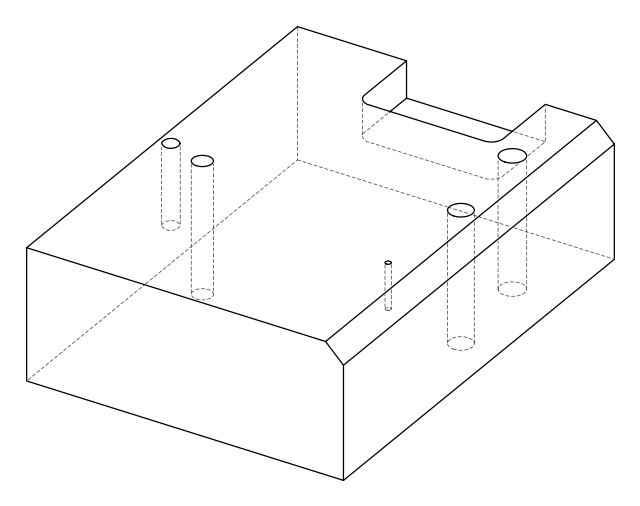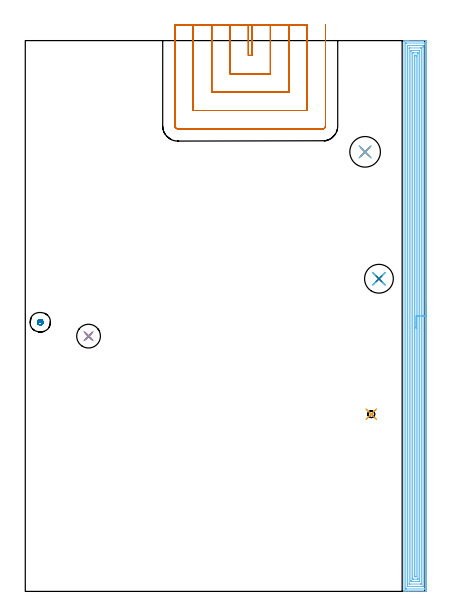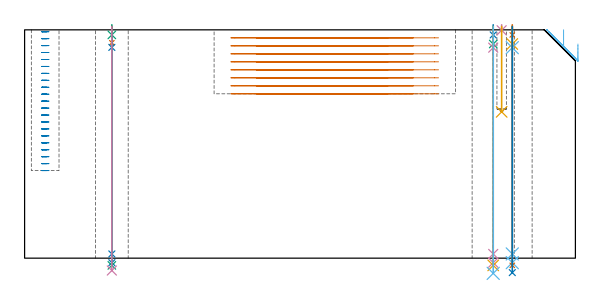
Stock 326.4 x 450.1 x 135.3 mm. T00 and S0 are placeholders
(PLAN: 20 operations, 16 tool changes, 55.5 min)
(1 SPOT_DRILL | STEP1HOLE | NXT0321_9005460120000 | 0.05 min | 184 mm3)
(2 SPOT_DRILL_1 | STEP1HOLE_1 | NXT0321_9005460120000 | 0.05 min | 182 mm3)
(3 SPOT_DRILL_2 | STEP1HOLE_2 | NXT0321_9005460120000 | 0.05 min | 182 mm3)
(4 SPOT_DRILL_3 | STEP1POCKET | NXT0321_9005460120000 | 0.03 min | 0 mm3)
(5 DRILL_BLIND_HOLE_INTO_CENTER | STEP1HOLE | UGT0301_179 | 0.04 min | 119 mm3)
(6 GUN_DRILL_THROUGH_HOLE | STEP1HOLE | UGT0307_001 | 0.61 min | 2468 mm3)
(7 SPADE_DRILL_TO_ENLARGE_THROUGH_HOLE | STEP1HOLE | UGT0306_003 | 0.57 min | 13772 mm3)
(8 DRILL_TO_ENLARGE_THROUGH_HOLE | STEP1HOLE | UGT0301_056 | 0.59 min | 42067 mm3)
(9 DRILL_BLIND_HOLE_INTO_CENTER_1 | STEP1HOLE_1 | UGT0301_179 | 0.04 min | 120 mm3)
(10 GUN_DRILL_THROUGH_HOLE_1 | STEP1HOLE_1 | UGT0307_001 | 0.61 min | 2448 mm3)
(11 SPADE_DRILL_TO_ENLARGE_THROUGH_HOLE_1 | STEP1HOLE_1 | UGT0306_003 | 0.57 min | 13797 mm3)
(12 DRILL_TO_ENLARGE_THROUGH_HOLE_1 | STEP1HOLE_1 | UGT0301_059 | 0.59 min | 49800 mm3)
(13 DRILL_BLIND_HOLE_INTO_CENTER_2 | STEP1HOLE_2 | NXT0301_022 | 0.04 min | 87 mm3)
(14 GUN_DRILL_THROUGH_HOLE_2 | STEP1HOLE_2 | UGT0307_001 | 0.6 min | 2486 mm3)
(15 SPADE_DRILL_TO_ENLARGE_THROUGH_HOLE_2 | STEP1HOLE_2 | UGT0306_003 | 0.57 min | 13789 mm3)
(16 DRILL_TO_ENLARGE_THROUGH_HOLE_2 | STEP1HOLE_2 | UGT0301_261 | 0.58 min | 23380 mm3)
(17 DRILL_BLIND_HOLE_INTO_CENTER_3 | STEP1POCKET | UGT0301_179 | 0.2 min | 1151 mm3)
(18 AREA_MILL | FG_CHAMFER_SURFACE | UGT0205_001 | 25.49 min | 76181 mm3)
(19 MILL_SLOT | SLOT_PARTIAL_RECTANGULAR | UGT0201_094 | Follow Part, ap 5, ae 75% | 22.42 min | 442556 mm3)
(20 MILL_BLIND_HOLE_FROM_SOLID_MATERIAL | STEP1POCKET_1 | NXT0201_011 | Spiral | 1.85 min | 17592 mm3)
(TOOL NXT0321_9005460120000 | NC Spot Drill, 142deg, 12mm, Carbide, Uncoated | D12 PA142 FL30 Z2)
(TOOL UGT0301_179 | Twist Drill 5.6 mm | D5.6 PA118 FL55 Z2)
(TOOL UGT0307_001 | Gun Drill 5 mm | D5 PA130 FL24 Z1)
(TOOL UGT0306_003 | Spade Drill 12.5mm | D12.5 PA132 FL10 Z2)
(TOOL UGT0301_056 | Twist Drill 23.5 mm | D23.5 PA118 FL155 Z2)
(TOOL UGT0301_059 | Twist Drill 25 mm | D25 PA118 FL160 Z2)
(TOOL NXT0301_022 | Carbide Drill 5.1mm [860.1-0510-015A1-MM 2214] | D5.1 PA140 FL28 Z2)
(TOOL UGT0301_261 | Twist Drill 19.4 mm | D19.4 PA118 FL140 Z2)
(TOOL UGT0205_001 | Chamfer Mill 20 x 3 x 45 deg. | D20 FL50 Z2)
(TOOL UGT0201_094 | End mill 20 mm | D20 FL38 Z4)
(TOOL NXT0201_011 | ENDMILL 12mm [2P460-1200-NA 1630] | D12 FL38 Z6)
(OP 1 SPOT_DRILL)
G17 G21 G94 G90
T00 M6
G54
G17 G0 G90 X289. Y255.5 S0 M3
G43 Z145.3 H0
G94 G81 G98 Z132.3 F250. R138.3
G80
M5
M2
(OP 2 SPOT_DRILL_1)
G17 G21 G94 G90
T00 M6
G54
G17 G0 G90 X277.7 Y359.2 S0 M3
G43 Z145.3 H0
G94 G81 G98 Z132.3 F250. R138.3
G80
M5
M2
(OP 3 SPOT_DRILL_2)
G17 G21 G94 G90
T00 M6
G54
G17 G0 G90 X51.7 Y208.6 S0 M3
G43 Z145.3 H0
G94 G81 G98 Z132.3 F250. R138.3
G80
M5
M2
(OP 4 SPOT_DRILL_3)
G17 G21 G94 G90
T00 M6
G54
G17 G0 G90 X282.7 Y144.8 S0 M3
G43 Z145.3 H0
G94 G81 G98 Z135.059 F250. R138.3
G80
M5
M2
(OP 5 DRILL_BLIND_HOLE_INTO_CENTER)
G17 G21 G94 G90
T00 M6
G54
G17 G0 G90 X289. Y255.5 S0 M3
G43 Z145.3 H0
G94 G81 G98 Z126.9 F250. R137.3
G80
M5
M2
(OP 6 GUN_DRILL_THROUGH_HOLE)
G17 G21 G94 G90
T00 M6
G54
G17 G0 G90 X289. Y255.5 M8
G43 Z145.3 H0
Z134.042
S716 M3
G94 G1 Z124.736 F125. M26
G4 X.084
Z2.5 F250.
G4 X.084
Z-2.666 F125.
G4 X.084
M5
M9
G0 Z134.042
Z145.3
M2
(OP 7 SPADE_DRILL_TO_ENLARGE_THROUGH_HOLE)
G17 G21 G94 G90
T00 M6
G54
G17 G0 G90 X289. Y255.5 S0 M3
G43 Z145.3 H0
G94 G73 G98 Z-4.283 F250. Q11.632 R137.3
G80
M5
M2
(OP 8 DRILL_TO_ENLARGE_THROUGH_HOLE)
G17 G21 G94 G90
T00 M6
G54
G17 G0 G90 X289. Y255.5 S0 M3
G43 Z145.3 H0
G94 G73 G98 Z-8.56 F250. Q20.551 R137.3
G80
M5
M2
(OP 9 DRILL_BLIND_HOLE_INTO_CENTER_1)
G17 G21 G94 G90
T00 M6
G54
G17 G0 G90 X277.7 Y359.2 S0 M3
G43 Z145.3 H0
G94 G81 G98 Z126.9 F250. R137.3
G80
M5
M2
(OP 10 GUN_DRILL_THROUGH_HOLE_1)
G17 G21 G94 G90
T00 M6
G54
G17 G0 G90 X277.7 Y359.2 M8
G43 Z145.3 H0
Z134.402
S716 M3
G94 G1 Z124.736 F125. M26
G4 X.084
Z2.5 F250.
G4 X.084
Z-2.666 F125.
G4 X.084
M5
M9
G0 Z134.402
Z145.3
M2
(OP 11 SPADE_DRILL_TO_ENLARGE_THROUGH_HOLE_1)
G17 G21 G94 G90
T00 M6
G54
G17 G0 G90 X277.7 Y359.2 S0 M3
G43 Z145.3 H0
G94 G73 G98 Z-4.283 F250. Q11.632 R137.3
G80
M5
M2
(OP 12 DRILL_TO_ENLARGE_THROUGH_HOLE_1)
G17 G21 G94 G90
T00 M6
G54
G17 G0 G90 X277.7 Y359.2 S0 M3
G43 Z145.3 H0
G94 G73 G98 Z-9.011 F250. Q24.052 R137.3
G80
M5
M2
(OP 13 DRILL_BLIND_HOLE_INTO_CENTER_2)
G17 G21 G94 G90
T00 M6
G54
G17 G0 G90 X51.7 Y208.6 S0 M3
G43 Z145.3 H1
G94 G81 G98 Z127.65 F250. R137.3
G80
M5
M2
(OP 14 GUN_DRILL_THROUGH_HOLE_2)
G17 G21 G94 G90
T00 M6
G54
G17 G0 G90 X51.7 Y208.6 M8
G43 Z145.3 H0
Z133.216
S716 M3
G94 G1 Z124.894 F125. M26
G4 X.084
Z2.5 F250.
G4 X.084
Z-2.666 F125.
G4 X.084
M5
M9
G0 Z133.216
Z145.3
M2
(OP 15 SPADE_DRILL_TO_ENLARGE_THROUGH_HOLE_2)
G17 G21 G94 G90
T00 M6
G54
G17 G0 G90 X51.7 Y208.6 S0 M3
G43 Z145.3 H0
G94 G73 G98 Z-4.283 F250. Q11.632 R137.3
G80
M5
M2
(OP 16 DRILL_TO_ENLARGE_THROUGH_HOLE_2)
G17 G21 G94 G90
T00 M6
G54
G17 G0 G90 X51.7 Y208.6 S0 M3
G43 Z145.3 H0
G94 G73 G98 Z-7.328 F250. Q17.829 R137.3
G80
M5
M2
(OP 17 DRILL_BLIND_HOLE_INTO_CENTER_3)
G17 G21 G94 G90
T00 M6
G54
G17 G0 G90 X282.7 Y144.8 S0 M3
G43 Z145.3 H0
G94 G81 G98 Z86.7 F250. R137.3
G80
M5
M2
(OP 18 AREA_MILL)
G17 G21 G94 G90
T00 M6
G54
G17 G0 G90 X327.9 Y235.05 S1061 M3
G43 Z145.3 H0
Z126.9
G94 G1 Y235.012 Z126.028 F250.
Y234.898 Z125.164
Y234.709 Z124.312
Y234.447 Z123.48
Y234.113 Z122.674
Y233.71 Z121.9
Y233.242 Z121.164
Y232.71 Z120.472
Y232.121 Z119.829
Y231.478 Z119.24
Y230.786 Z118.708
Y230.05 Z118.24
Y229.276 Z117.837
Y228.47 Z117.503
Y227.638 Z117.241
Y226.787 Z117.052
Y225.922 Z116.938
Y225.05 Z116.9
X327.899 Y0.629 Z116.901
X327.896 Y0.212 Z116.902
X327.892 Y0.01 Z116.905
X327.487 Y0. Z117.31
X313.167 Z131.629
X310.792 Z134.003
X309.835 Z134.964
X309.667 Z135.125
X309.603 Y0.002 Z135.189
X309.503 Y0.01 Z135.288
X309.5 Y0.182 Z135.3
Y449.919
X309.502 Y450.09 Z135.288
X309.666 Y450.098 Z135.127
X309.835 Y450.1 Z134.964
X310.078 Z134.722
X310.792 Z134.003
X312.027 Z132.77
X312.549 Z132.245
X313.167 Z131.629
X326.869 Z117.928
X327.487 Y450.095 Z117.311
X327.892 Y450.09 Z116.905
X327.896 Y449.888 Z116.902
X327.899 Y449.471 Z116.901
X327.9 Y225.05 Z116.9
X326.486 Z118.314
X326.485 Y2.417 Z118.315
X326.481 Y2.033 Z118.319
X326.479 Y2.017 Z118.321
X326.457 Y2.01 Z118.343
X326.385 Y2.004 Z118.415
X326.276 Y2.001 Z118.524
X311.201 Y2. Z133.599
X310.995 Y2.002 Z133.805
X310.961 Y2.005 Z133.839
X310.929 Y2.009 Z133.871
X310.921 Y2.052 Z133.879
X310.916 Y2.291 Z133.884
X310.915 Y2.417 Z133.885
X310.914 Y3.186 Z133.886
X310.915 Y447.683 Z133.885
X310.919 Y448.067 Z133.881
X310.921 Y448.083 Z133.879
X310.943 Y448.09 Z133.857
X311.015 Y448.096 Z133.785
X311.124 Y448.099 Z133.676
X326.199 Y448.1 Z118.601
X326.405 Y448.098 Z118.395
X326.439 Y448.095 Z118.361
X326.471 Y448.091 Z118.329
X326.479 Y448.048 Z118.321
X326.484 Y447.809 Z118.316
X326.485 Y447.683 Z118.315
X326.486 Y446.914 Z118.314
Y225.05
X325.072 Z119.728
X325.071 Y4.205 Z119.729
X325.07 Y4.093 Z119.73
X325.067 Y4.038 Z119.733
X325.065 Y4.016 Z119.735
X325.045 Y4.007 Z119.755
X324.851 Y4.004 Z119.949
X324.174 Y4. Z120.626
X323.972 Z120.828
X312.75 Y4.001 Z132.05
X312.549 Y4.004 Z132.251
X312.354 Y4.01 Z132.446
X312.335 Y4.205 Z132.465
X312.332 Y4.426 Z132.468
X312.329 Y5.099 Z132.471
X312.328 Y5.324 Z132.472
X312.329 Y445.895 Z132.471
X312.33 Y446.007 Z132.47
X312.333 Y446.062 Z132.467
X312.335 Y446.084 Z132.465
X312.355 Y446.093 Z132.445
X312.549 Y446.096 Z132.251
X313.226 Y446.1 Z131.574
X313.428 Z131.372
X324.65 Y446.099 Z120.15
X324.851 Y446.096 Z119.949
X325.046 Y446.09 Z119.754
X325.065 Y445.895 Z119.735
X325.068 Y445.674 Z119.732
X325.071 Y445.001 Z119.729
X325.072 Y444.776 Z119.728
Y225.05
X323.657 Z121.143
Y6.314
X323.655 Y6.123 Z121.145
X323.653 Y6.054 Z121.147
X323.651 Y6.02 Z121.149
X323.637 Y6.01 Z121.163
X323.529 Y6.007 Z121.271
X323.094 Y6. Z121.706
X314.306 Z130.494
X313.871 Y6.006 Z130.929
X313.765 Y6.01 Z131.035
X313.749 Y6.014 Z131.051
X313.747 Y6.031 Z131.053
X313.744 Y6.067 Z131.056
X313.743 Y6.147 Z131.057
Y443.786
X313.745 Y443.977 Z131.055
X313.747 Y444.046 Z131.053
X313.749 Y444.08 Z131.051
X313.763 Y444.09 Z131.037
X313.871 Y444.093 Z130.929
X314.306 Y444.1 Z130.494
X323.094 Z121.706
X323.529 Y444.094 Z121.271
X323.636 Y444.09 Z121.164
X323.651 Y444.086 Z121.149
X323.653 Y444.069 Z121.147
X323.656 Y444.033 Z121.144
X323.657 Y443.953 Z121.143
Y225.05
X322.243 Z122.557
X322.242 Y8.676 Z122.558
Y8.648
X322.215 Y8.01 Z122.585
X321.996 Y8.004 Z122.804
X321.336 Y8.001 Z123.464
X321.121 Y8. Z123.679
X315.848 Y8.001 Z128.952
X315.185 Y8.01 Z129.615
X315.158 Y8.676 Z129.642
Y8.704
Y441.424
Y441.452
X315.185 Y442.09 Z129.615
X315.404 Y442.096 Z129.396
X316.064 Y442.099 Z128.736
X316.279 Y442.1 Z128.521
X321.552 Y442.099 Z123.248
X322.215 Y442.09 Z122.585
X322.242 Y441.424 Z122.558
Y441.396
X322.243 Y225.05 Z122.557
X320.829 Z123.971
X320.828 Y10.464 Z123.972
X320.826 Y10.088 Z123.974
X320.824 Y10.033 Z123.976
X320.821 Y10.01 Z123.979
X320.799 Y10.008 Z124.001
X320.685 Y10.004 Z124.115
X320.457 Y10.001 Z124.343
X316.943 Y10. Z127.857
X316.791 Y10.002 Z128.009
X316.669 Y10.005 Z128.131
X316.59 Y10.01 Z128.21
X316.577 Y10.015 Z128.223
X316.575 Y10.036 Z128.225
X316.574 Y10.086 Z128.226
X316.572 Y10.464 Z128.228
X316.571 Y10.842 Z128.229
X316.572 Y439.636 Z128.228
X316.574 Y440.012 Z128.226
X316.576 Y440.067 Z128.224
X316.579 Y440.09 Z128.221
X316.601 Y440.092 Z128.199
X316.715 Y440.096 Z128.085
X316.943 Y440.099 Z127.857
X320.457 Y440.1 Z124.343
X320.609 Y440.098 Z124.191
X320.731 Y440.095 Z124.069
X320.81 Y440.09 Z123.99
X320.823 Y440.085 Z123.977
X320.825 Y440.064 Z123.975
X320.827 Y440.014 Z123.973
X320.828 Y439.636 Z123.972
X320.829 Y439.258 Z123.971
Y225.05
X319.415 Z125.385
X319.414 Y12.252 Z125.386
X319.412 Y12.07 Z125.388
X319.41 Y12.026 Z125.39
X319.409 Y12.012 Z125.391
X319.36 Y12.009 Z125.44
X319.195 Y12.004 Z125.605
X318.947 Y12. Z125.853
X318.7 Z126.1
X318.067 Y12.002 Z126.733
X318.015 Y12.006 Z126.785
X317.997 Y12.009 Z126.803
X317.992 Y12.078 Z126.808
X317.989 Y12.252 Z126.811
X317.986 Y12.979 Z126.814
X317.985 Y13.146 Z126.815
X317.986 Y437.848 Z126.814
X317.988 Y438.03 Z126.812
X317.99 Y438.074 Z126.81
X317.991 Y438.088 Z126.809
X318.04 Y438.091 Z126.76
X318.205 Y438.096 Z126.595
X318.453 Y438.1 Z126.347
X318.7 Z126.1
X319.333 Y438.098 Z125.467
X319.385 Y438.094 Z125.415
X319.403 Y438.091 Z125.397
X319.408 Y438.022 Z125.392
X319.411 Y437.848 Z125.389
X319.415 Y437.121 Z125.385
Y436.954
Y225.05
Y224.178 Z125.423
Y223.314 Z125.537
Y222.462 Z125.726
Y221.63 Z125.988
Y220.824 Z126.322
Y220.05 Z126.725
Y219.314 Z127.194
Y218.622 Z127.725
Y217.979 Z128.314
Y217.39 Z128.957
Y216.858 Z129.65
Y216.39 Z130.385
Y215.987 Z131.159
Y215.653 Z131.965
Y215.391 Z132.797
Y215.202 Z133.649
Y215.088 Z134.514
Y215.05 Z135.385
G0 Z145.3
M5
M2
(OP 19 MILL_SLOT)
G17 G21 G94 G90
T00 M6
G54
G17 G0 G90 X182.3 Y463.1 S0 M3
G43 Z145.3 H0
Z130.562
G94 G1 Y460.1 F250.
Y438. F500.
X185.3
Y460.1
Y463.1 F250.
X167.3
Y460.1
Y423. F500.
X200.3
Y460.1
Y463.1 F250.
X152.3
Y460.1
Y408. F500.
X215.3
Y460.1
Y463.1 F250.
X137.3
Y460.1
Y393. F500.
X230.3
Y460.1
Y463.1 F250.
X122.3
Y460.1
Y380.3 F500.
G3 X124.6 Y378. R2.3
G1 X243.
G3 X245.3 Y380.3 R2.3
G1 Y460.1
Y463.1 F250.
G0 X182.3 Z125.825
G1 Y460.1
Y438. F500.
X185.3
Y460.1
Y463.1 F250.
X167.3
Y460.1
Y423. F500.
X200.3
Y460.1
Y463.1 F250.
X152.3
Y460.1
Y408. F500.
X215.3
Y460.1
Y463.1 F250.
X137.3
Y460.1
Y393. F500.
X230.3
Y460.1
Y463.1 F250.
X122.3
Y460.1
Y380.3 F500.
G3 X124.6 Y378. R2.3
G1 X243.
G3 X245.3 Y380.3 R2.3
G1 Y460.1
Y463.1 F250.
G0 X182.3 Z121.087
G1 Y460.1
Y438. F500.
X185.3
Y460.1
Y463.1 F250.
X167.3
Y460.1
Y423. F500.
X200.3
Y460.1
Y463.1 F250.
X152.3
Y460.1
Y408. F500.
X215.3
Y460.1
Y463.1 F250.
X137.3
Y460.1
Y393. F500.
X230.3
Y460.1
Y463.1 F250.
X122.3
Y460.1
Y380.3 F500.
G3 X124.6 Y378. R2.3
G1 X243.
G3 X245.3 Y380.3 R2.3
G1 Y460.1
Y463.1 F250.
G0 X182.3 Z116.35
G1 Y460.1
Y438. F500.
X185.3
Y460.1
Y463.1 F250.
X167.3
Y460.1
Y423. F500.
X200.3
Y460.1
Y463.1 F250.
X152.3
Y460.1
Y408. F500.
X215.3
Y460.1
Y463.1 F250.
X137.3
Y460.1
Y393. F500.
X230.3
Y460.1
Y463.1 F250.
X122.3
Y460.1
Y380.3 F500.
G3 X124.6 Y378. R2.3
G1 X243.
G3 X245.3 Y380.3 R2.3
G1 Y460.1
Y463.1 F250.
G0 X182.3 Z111.612
G1 Y460.1
Y438. F500.
X185.3
Y460.1
Y463.1 F250.
X167.3
Y460.1
Y423. F500.
X200.3
Y460.1
Y463.1 F250.
X152.3
Y460.1
Y408. F500.
X215.3
Y460.1
Y463.1 F250.
X137.3
Y460.1
Y393. F500.
X230.3
Y460.1
Y463.1 F250.
X122.3
Y460.1
Y380.3 F500.
G3 X124.6 Y378. R2.3
G1 X243.
G3 X245.3 Y380.3 R2.3
G1 Y460.1
Y463.1 F250.
G0 X182.3 Z106.875
G1 Y460.1
Y438. F500.
X185.3
Y460.1
Y463.1 F250.
X167.3
Y460.1
Y423. F500.
X200.3
Y460.1
Y463.1 F250.
X152.3
Y460.1
Y408. F500.
X215.3
Y460.1
Y463.1 F250.
X137.3
Y460.1
Y393. F500.
X230.3
Y460.1
Y463.1 F250.
X122.3
Y460.1
Y380.3 F500.
G3 X124.6 Y378. R2.3
G1 X243.
G3 X245.3 Y380.3 R2.3
G1 Y460.1
Y463.1 F250.
G0 X182.3 Z102.137
G1 Y460.1
Y438. F500.
X185.3
Y460.1
Y463.1 F250.
X167.3
Y460.1
Y423. F500.
X200.3
Y460.1
Y463.1 F250.
X152.3
Y460.1
Y408. F500.
X215.3
Y460.1
Y463.1 F250.
X137.3
Y460.1
Y393. F500.
X230.3
Y460.1
Y463.1 F250.
X122.3
Y460.1
Y380.3 F500.
G3 X124.6 Y378. R2.3
G1 X243.
G3 X245.3 Y380.3 R2.3
G1 Y460.1
Y463.1 F250.
G0 X182.3 Z97.4
G1 Y460.1
Y438. F500.
X185.3
Y460.1
Y463.1 F250.
X167.3
Y460.1
Y423. F500.
X200.3
Y460.1
Y463.1 F250.
X152.3
Y460.1
Y408. F500.
X215.3
Y460.1
Y463.1 F250.
X137.3
Y460.1
Y393. F500.
X230.3
Y460.1
Y463.1 F250.
X122.3
Y460.1
Y380.3 F500.
G3 X124.6 Y378. R2.3
G1 X243.
G3 X245.3 Y380.3 R2.3
G1 Y460.1
Y463.1 F250.
G0 Z145.3
M5
M2
(OP 20 MILL_BLIND_HOLE_FROM_SOLID_MATERIAL)
G17 G21 G94 G90
T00 M6
G54
G17 G0 G90 X12.2 Y220. S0 M3
G43 Z145.3 H1
Z134.186
G94 G3 X12.878 Y221.522 R0.912 F250.
X10.728 Y221.635 R1.522
X10.565 Y218.528 R2.2
X10.728 Y221.635 R-2.2
X10.646 Y220.081 R1.1
X12.2 Y220. R1.1
G0 Z130.071
G3 X12.878 Y221.522 R0.912
X10.728 Y221.635 R1.522
X10.565 Y218.528 R2.2
X10.728 Y221.635 R-2.2
X10.646 Y220.081 R1.1
X12.2 Y220. R1.1
G0 Z125.957
G3 X12.878 Y221.522 R0.912
X10.728 Y221.635 R1.522
X10.565 Y218.528 R2.2
X10.728 Y221.635 R-2.2
X10.646 Y220.081 R1.1
X12.2 Y220. R1.1
G0 Z121.843
G3 X12.878 Y221.522 R0.912
X10.728 Y221.635 R1.522
X10.565 Y218.528 R2.2
X10.728 Y221.635 R-2.2
X10.646 Y220.081 R1.1
X12.2 Y220. R1.1
G0 Z117.729
G3 X12.878 Y221.522 R0.912
X10.728 Y221.635 R1.522
X10.565 Y218.528 R2.2
X10.728 Y221.635 R-2.2
X10.646 Y220.081 R1.1
X12.2 Y220. R1.1
G0 Z113.614
G3 X12.878 Y221.522 R0.912
X10.728 Y221.635 R1.522
X10.565 Y218.528 R2.2
X10.728 Y221.635 R-2.2
X10.646 Y220.081 R1.1
X12.2 Y220. R1.1
G0 Z109.5
G3 X12.878 Y221.522 R0.912
X10.728 Y221.635 R1.522
X10.565 Y218.528 R2.2
X10.728 Y221.635 R-2.2
X10.646 Y220.081 R1.1
X12.2 Y220. R1.1
G0 Z105.386
G3 X12.878 Y221.522 R0.912
X10.728 Y221.635 R1.522
X10.565 Y218.528 R2.2
X10.728 Y221.635 R-2.2
X10.646 Y220.081 R1.1
X12.2 Y220. R1.1
G0 Z101.271
G3 X12.878 Y221.522 R0.912
X10.728 Y221.635 R1.522
X10.565 Y218.528 R2.2
X10.728 Y221.635 R-2.2
X10.646 Y220.081 R1.1
X12.2 Y220. R1.1
G0 Z97.157
G3 X12.878 Y221.522 R0.912
X10.728 Y221.635 R1.522
X10.565 Y218.528 R2.2
X10.728 Y221.635 R-2.2
X10.646 Y220.081 R1.1
X12.2 Y220. R1.1
G0 Z93.043
G3 X12.878 Y221.522 R0.912
X10.728 Y221.635 R1.522
X10.565 Y218.528 R2.2
X10.728 Y221.635 R-2.2
X10.646 Y220.081 R1.1
X12.2 Y220. R1.1
G0 Z88.929
G3 X12.878 Y221.522 R0.912
X10.728 Y221.635 R1.522
X10.565 Y218.528 R2.2
X10.728 Y221.635 R-2.2
X10.646 Y220.081 R1.1
X12.2 Y220. R1.1
G0 Z84.814
G3 X12.878 Y221.522 R0.912
X10.728 Y221.635 R1.522
X10.565 Y218.528 R2.2
X10.728 Y221.635 R-2.2
X10.646 Y220.081 R1.1
X12.2 Y220. R1.1
G0 Z80.7
G3 X12.878 Y221.522 R0.912
X10.728 Y221.635 R1.522
X10.565 Y218.528 R2.2
X10.728 Y221.635 R-2.2
X10.646 Y220.081 R1.1
X12.2 Y220. R1.1
G0 Z76.586
G3 X12.878 Y221.522 R0.912
X10.728 Y221.635 R1.522
X10.565 Y218.528 R2.2
X10.728 Y221.635 R-2.2
X10.646 Y220.081 R1.1
X12.2 Y220. R1.1
G0 Z72.471
G3 X12.878 Y221.522 R0.912
X10.728 Y221.635 R1.522
X10.565 Y218.528 R2.2
X10.728 Y221.635 R-2.2
X10.646 Y220.081 R1.1
X12.2 Y220. R1.1
G0 Z68.357
G3 X12.878 Y221.522 R0.912
X10.728 Y221.635 R1.522
X10.565 Y218.528 R2.2
X10.728 Y221.635 R-2.2
X10.646 Y220.081 R1.1
X12.2 Y220. R1.1
G0 Z64.243
G3 X12.878 Y221.522 R0.912
X10.728 Y221.635 R1.522
X10.565 Y218.528 R2.2
X10.728 Y221.635 R-2.2
X10.646 Y220.081 R1.1
X12.2 Y220. R1.1
G0 Z60.129
G3 X12.878 Y221.522 R0.912
X10.728 Y221.635 R1.522
X10.565 Y218.528 R2.2
X10.728 Y221.635 R-2.2
X10.646 Y220.081 R1.1
X12.2 Y220. R1.1
G0 Z56.014
G3 X12.878 Y221.522 R0.912
X10.728 Y221.635 R1.522
X10.565 Y218.528 R2.2
X10.728 Y221.635 R-2.2
X10.646 Y220.081 R1.1
X12.2 Y220. R1.1
G0 Z51.9
G3 X12.878 Y221.522 R0.912
X10.728 Y221.635 R1.522
X10.565 Y218.528 R2.2
X10.728 Y221.635 R-2.2
X10.646 Y220.081 R1.1
X12.2 Y220. R1.1
G0 Z145.3
M5
M2
